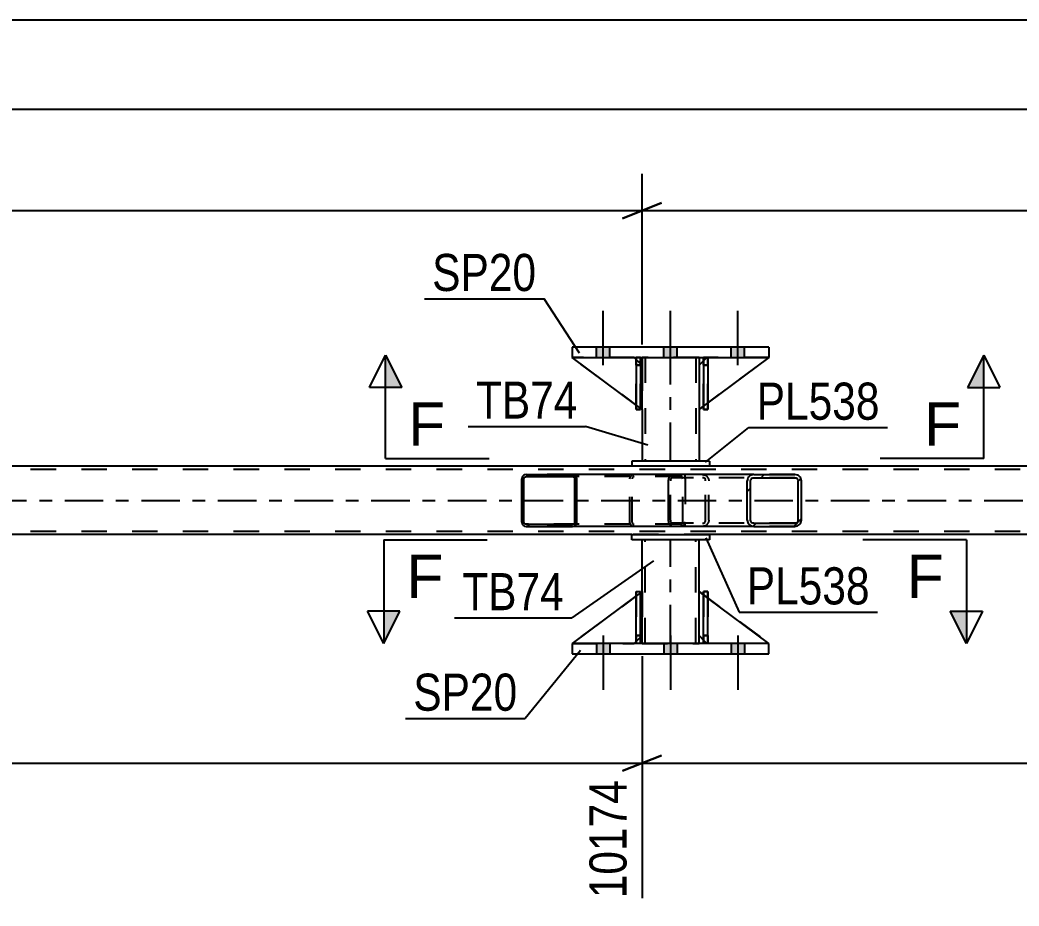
# Model space of a CAD drawing. Header units: millimetres. Extents: x 0 to 841, y 0 to 594.
# Drawn here: x 447.1 to 524.2, y 216 to 284.5 of the extents above; entities that cross this region are included whole.
import ezdxf

# ---------------------------------------------------------------- set-up
doc = ezdxf.new("R2010")
doc.units = ezdxf.units.MM
doc.linetypes.add('DXK_LINE_DOT2', pattern=[3.9198, 1.9599, -1.9599])
doc.linetypes.add('DXK_LINE_DOT3', pattern=[5.9187, 2.979, -0.9799, 0.9799, -0.9799])
doc.styles.add('Arial', font='ARIAL.TTF', dxfattribs={"height": 0.2})
doc.styles.add('Arial Narrow', font='ARIALN.TTF', dxfattribs={"height": 0.2})

# ---------------------------------------------------------------- blocks, each defined once
blk = doc.blocks.new('Part-814748613-2548 - 2466')
at = {"color": 7, "linetype": 'DXK_LINE_DOT2'}
for p, q in [((763.42, 249.746), (101.303, 249.746)), ((500.3, 249.986), (494.3, 249.986)), ((763.42, 244.946), (101.303, 244.946)), ((500.3, 244.706), (494.3, 244.706))]:
    blk.add_line(p, q, dxfattribs=at)
at = {"color": 2, "linetype": 'Continuous'}
for p, q in [((494.3, 249.986), (244.897, 249.986)), ((664.569, 249.986), (500.3, 249.986)), ((494.3, 244.706), (244.897, 244.706)), ((664.569, 244.706), (500.3, 244.706))]:
    blk.add_line(p, q, dxfattribs=at)
at = {"color": 7, "linetype": 'DXK_LINE_DOT3'}
blk.add_line((101.303, 247.346), (763.42, 247.346), dxfattribs=at)
blk = doc.blocks.new('Bolt-814748613-2501 - 2466')
at = {"linetype": 'Continuous'}
for points in [[(491.58, 258.386), (492.62, 258.386), (492.62, 259.186), (491.58, 259.186)], [(491.58, 258.386), (492.62, 258.386), (492.62, 259.186), (491.58, 259.186)], [(491.58, 258.386), (492.62, 258.386), (492.62, 259.186), (491.58, 259.186)], [(496.78, 258.386), (497.82, 258.386), (497.82, 259.186), (496.78, 259.186)], [(496.78, 258.386), (497.82, 258.386), (497.82, 259.186), (496.78, 259.186)], [(501.98, 258.386), (503.02, 258.386), (503.02, 259.186), (501.98, 259.186)], [(501.98, 258.386), (503.02, 258.386), (503.02, 259.186), (501.98, 259.186)], [(501.98, 258.386), (503.02, 258.386), (503.02, 259.186), (501.98, 259.186)]]:
    blk.add_hatch(color=1, dxfattribs=at).paths.add_polyline_path(points)
at = {"color": 1, "linetype": 'Continuous'}
for p, q in [((492.1, 257.786), (492.1, 261.986)), ((492.1, 257.786), (492.1, 261.986)), ((492.1, 257.786), (492.1, 261.986)), ((497.3, 257.786), (497.3, 261.986)), ((497.3, 257.786), (497.3, 261.986)), ((502.5, 257.786), (502.5, 261.986)), ((502.5, 257.786), (502.5, 261.986)), ((502.5, 257.786), (502.5, 261.986)), ((491.58, 258.386), (491.58, 259.186)), ((491.58, 258.386), (491.58, 259.186)), ((491.58, 258.386), (491.58, 259.186)), ((492.62, 258.386), (492.62, 259.186)), ((492.62, 258.386), (492.62, 259.186)), ((492.62, 258.386), (492.62, 259.186)), ((496.78, 258.386), (496.78, 259.186)), ((496.78, 258.386), (496.78, 259.186)), ((497.82, 258.386), (497.82, 259.186)), ((497.82, 258.386), (497.82, 259.186)), ((501.98, 258.386), (501.98, 259.186)), ((501.98, 258.386), (501.98, 259.186)), ((501.98, 258.386), (501.98, 259.186)), ((503.02, 258.386), (503.02, 259.186)), ((503.02, 258.386), (503.02, 259.186)), ((503.02, 258.386), (503.02, 259.186))]:
    blk.add_line(p, q, dxfattribs=at)
blk = doc.blocks.new('Bolt-814748613-2502 - 2466')
at = {"linetype": 'Continuous'}
for points in [[(492.62, 236.306), (491.58, 236.306), (491.58, 235.506), (492.62, 235.506)], [(492.62, 236.306), (491.58, 236.306), (491.58, 235.506), (492.62, 235.506)], [(492.62, 236.306), (491.58, 236.306), (491.58, 235.506), (492.62, 235.506)], [(497.82, 236.306), (496.78, 236.306), (496.78, 235.506), (497.82, 235.506)], [(497.82, 236.306), (496.78, 236.306), (496.78, 235.506), (497.82, 235.506)], [(503.02, 236.306), (501.98, 236.306), (501.98, 235.506), (503.02, 235.506)], [(503.02, 236.306), (501.98, 236.306), (501.98, 235.506), (503.02, 235.506)], [(503.02, 236.306), (501.98, 236.306), (501.98, 235.506), (503.02, 235.506)]]:
    blk.add_hatch(color=1, dxfattribs=at).paths.add_polyline_path(points)
at = {"color": 1, "linetype": 'Continuous'}
for p, q in [((492.1, 236.906), (492.1, 232.706)), ((492.1, 236.906), (492.1, 232.706)), ((492.1, 236.906), (492.1, 232.706)), ((497.3, 236.906), (497.3, 232.706)), ((497.3, 236.906), (497.3, 232.706)), ((502.5, 236.906), (502.5, 232.706)), ((502.5, 236.906), (502.5, 232.706)), ((502.5, 236.906), (502.5, 232.706)), ((491.58, 236.306), (491.58, 235.506)), ((491.58, 236.306), (491.58, 235.506)), ((491.58, 236.306), (491.58, 235.506)), ((492.62, 236.306), (492.62, 235.506)), ((492.62, 236.306), (492.62, 235.506)), ((492.62, 236.306), (492.62, 235.506)), ((496.78, 236.306), (496.78, 235.506)), ((496.78, 236.306), (496.78, 235.506)), ((497.82, 236.306), (497.82, 235.506)), ((497.82, 236.306), (497.82, 235.506)), ((501.98, 236.306), (501.98, 235.506)), ((501.98, 236.306), (501.98, 235.506)), ((501.98, 236.306), (501.98, 235.506)), ((503.02, 236.306), (503.02, 235.506)), ((503.02, 236.306), (503.02, 235.506)), ((503.02, 236.306), (503.02, 235.506))]:
    blk.add_line(p, q, dxfattribs=at)
blk = doc.blocks.new('Part-814748613-2606 - 2466')
at = {"color": 7, "linetype": 'DXK_LINE_DOT2'}
for p, q in [((495.1, 254.386), (489.7, 258.386)), ((489.7, 258.386), (494.5, 258.386)), ((494.5, 258.386), (495.1, 257.786)), ((495.1, 257.786), (494.5, 258.386)), ((495.1, 257.786), (495.1, 254.386)), ((495.1, 257.786), (495.1, 257.786)), ((495.1, 257.786), (495.1, 254.386))]:
    blk.add_line(p, q, dxfattribs=at)
blk = doc.blocks.new('Part-814748613-2532 - 2466')
at = {"linetype": 'Continuous'}
h = blk.add_hatch(dxfattribs=at)
h.set_pattern_fill('', scale=0.7, style=0, pattern_type=0)
h.set_pattern_definition([(45, (490.042, 249.1481), (-1.57154, 1.57154), [])])
h.paths.add_polyline_path([(490.068, 249.026), (490.042, 249.148), (489.968, 249.252), (489.858, 249.321), (489.727, 249.346), (486.152, 249.346), (486.021, 249.321), (485.911, 249.252), (485.837, 249.148), (485.811, 249.026), (485.811, 245.666), (485.837, 245.543), (485.911, 245.439), (486.021, 245.37), (486.152, 245.346), (489.727, 245.346), (489.858, 245.37), (489.968, 245.439), (490.042, 245.543), (490.068, 245.666)])
h.paths.add_polyline_path([(489.885, 245.604), (489.848, 245.553), (489.792, 245.518), (489.727, 245.506), (486.152, 245.506), (486.087, 245.518), (486.031, 245.553), (485.994, 245.604), (485.981, 245.666), (485.981, 249.026), (485.994, 249.087), (486.031, 249.139), (486.087, 249.173), (486.152, 249.186), (489.727, 249.186), (489.792, 249.173), (489.848, 249.139), (489.885, 249.087), (489.898, 249.026), (489.898, 245.666)])
at = {"color": 2, "linetype": 'Continuous'}
for p, q in [((486.152, 249.346), (486.021, 249.321)), ((486.152, 249.346), (489.727, 249.346)), ((497.425, 249.346), (489.727, 249.346)), ((489.858, 249.321), (489.727, 249.346)), ((485.837, 249.148), (485.811, 249.026)), ((485.811, 245.666), (485.811, 249.026)), ((485.981, 249.026), (485.994, 249.087)), ((485.981, 245.666), (485.981, 249.026)), ((485.994, 249.087), (486.031, 249.139)), ((486.031, 249.139), (486.087, 249.173)), ((486.087, 249.173), (486.152, 249.186)), ((486.152, 249.186), (489.727, 249.186)), ((489.727, 249.186), (489.792, 249.173)), ((489.792, 249.173), (489.848, 249.139)), ((489.848, 249.139), (489.885, 249.087)), ((489.885, 249.087), (489.898, 249.026)), ((489.898, 245.666), (489.898, 249.026)), ((490.068, 249.026), (490.042, 249.148)), ((490.068, 245.666), (490.068, 249.026)), ((485.811, 245.666), (485.837, 245.543)), ((485.994, 245.604), (485.981, 245.666)), ((486.031, 245.553), (485.994, 245.604)), ((486.087, 245.518), (486.031, 245.553)), ((486.152, 245.506), (486.087, 245.518)), ((486.152, 245.506), (489.727, 245.506)), ((489.792, 245.518), (489.727, 245.506)), ((489.848, 245.553), (489.792, 245.518)), ((489.885, 245.604), (489.848, 245.553)), ((489.898, 245.666), (489.885, 245.604)), ((490.042, 245.543), (490.068, 245.666)), ((486.021, 245.37), (486.152, 245.346)), ((486.152, 245.346), (489.727, 245.346)), ((489.727, 245.346), (489.858, 245.37)), ((497.425, 245.346), (489.727, 245.346))]:
    blk.add_line(p, q, dxfattribs=at)
at = {"color": 7, "linetype": 'DXK_LINE_DOT2'}
for p, q in [((489.727, 249.346), (486.152, 249.346)), ((494.371, 249.321), (494.501, 249.346)), ((498.077, 249.346), (497.425, 249.346)), ((498.077, 249.346), (498.207, 249.321)), ((498.077, 249.186), (486.152, 249.186)), ((494.16, 249.026), (494.186, 249.148)), ((494.16, 245.666), (494.16, 249.026)), ((494.344, 249.087), (494.331, 249.026)), ((494.331, 245.666), (494.331, 249.026)), ((494.381, 249.139), (494.344, 249.087)), ((494.436, 249.173), (494.381, 249.139)), ((494.501, 249.186), (494.436, 249.173)), ((498.142, 249.173), (498.077, 249.186)), ((498.197, 249.139), (498.142, 249.173)), ((498.234, 249.087), (498.197, 249.139)), ((498.247, 249.026), (498.234, 249.087)), ((498.247, 245.666), (498.247, 249.026)), ((498.391, 249.148), (498.412, 249.049)), ((498.412, 249.049), (498.417, 249.026)), ((498.417, 249.026), (498.417, 245.666)), ((498.077, 245.506), (486.152, 245.506)), ((494.186, 245.543), (494.16, 245.666)), ((494.331, 245.666), (494.344, 245.604)), ((494.344, 245.604), (494.381, 245.553)), ((494.381, 245.553), (494.395, 245.543)), ((494.395, 245.543), (494.436, 245.518)), ((494.436, 245.518), (494.501, 245.506)), ((498.077, 245.506), (498.142, 245.518)), ((498.142, 245.518), (498.197, 245.553)), ((498.197, 245.553), (498.234, 245.604)), ((498.234, 245.604), (498.247, 245.666)), ((498.412, 245.642), (498.391, 245.543)), ((498.417, 245.666), (498.412, 245.642)), ((489.727, 245.346), (486.152, 245.346)), ((494.501, 245.346), (494.371, 245.37)), ((498.077, 245.346), (497.425, 245.346)), ((498.207, 245.37), (498.077, 245.346))]:
    blk.add_line(p, q, dxfattribs=at)
at = {"color": 2, "linetype": 'Continuous'}
for centre, start, end in [((486.139, 249.012), 110.75832, 155.68004), ((489.74, 249.012), 24.31996, 69.24168), ((486.139, 245.68), 204.31996, 249.24168), ((489.74, 245.68), 290.75832, 335.68004)]:
    blk.add_arc(centre, 0.331, start, end, dxfattribs=at)
at = {"color": 7, "linetype": 'DXK_LINE_DOT2'}
for centre, start, end in [((494.488, 249.012), 110.75832, 155.68004), ((494.488, 245.68), 204.31996, 249.24168), ((498.09, 245.68), 290.75832, 335.68004)]:
    blk.add_arc(centre, 0.331, start, end, dxfattribs=at)
blk = doc.blocks.new('Part-814748613-2603 - 2466')
at = {"color": 7, "linetype": 'DXK_LINE_DOT2'}
for p, q in [((499.854, 257.786), (499.854, 258.386)), ((499.854, 258.386), (499.854, 258.386)), ((499.854, 258.386), (499.854, 254.386)), ((500.174, 258.386), (499.854, 258.386)), ((499.854, 254.386), (499.854, 257.786)), ((499.854, 257.786), (500.174, 257.786)), ((500.174, 257.786), (500.174, 258.386)), ((500.174, 254.386), (500.174, 258.386)), ((500.174, 257.786), (500.174, 254.386)), ((499.854, 254.386), (500.174, 254.386))]:
    blk.add_line(p, q, dxfattribs=at)
blk = doc.blocks.new('Part-814748613-2605 - 2466')
at = {"color": 2, "linetype": 'Continuous'}
for p, q in [((500.174, 258.386), (499.854, 258.386)), ((499.854, 258.386), (499.854, 254.386)), ((500.174, 258.386), (500.174, 258.386)), ((500.174, 258.386), (500.174, 254.386)), ((500.174, 254.386), (499.854, 254.386))]:
    blk.add_line(p, q, dxfattribs=at)
at = {"color": 7, "linetype": 'DXK_LINE_DOT2'}
for p, q in [((499.854, 257.786), (499.854, 258.386)), ((500.174, 257.786), (499.854, 257.786)), ((499.854, 257.786), (499.854, 254.386)), ((500.174, 257.786), (500.174, 258.386)), ((500.174, 258.386), (500.174, 258.386)), ((500.174, 254.386), (500.174, 257.786))]:
    blk.add_line(p, q, dxfattribs=at)
blk = doc.blocks.new('Part-814748613-2607 - 2466')
at = {"color": 2, "linetype": 'Continuous'}
for p, q in [((494.654, 254.716), (489.7, 258.386)), ((494.654, 258.232), (494.5, 258.386)), ((495.1, 257.786), (494.974, 257.912)), ((495.1, 257.786), (495.1, 257.786)), ((495.1, 254.386), (495.1, 257.786)), ((494.974, 254.479), (495.1, 254.386)), ((495.1, 254.386), (495.1, 254.386))]:
    blk.add_line(p, q, dxfattribs=at)
at = {"color": 7, "linetype": 'DXK_LINE_DOT2'}
for p, q in [((494.5, 258.386), (489.7, 258.386)), ((494.5, 258.386), (495.1, 257.786)), ((494.974, 257.912), (494.654, 258.232)), ((495.1, 257.786), (495.1, 254.386)), ((494.974, 254.479), (494.654, 254.716))]:
    blk.add_line(p, q, dxfattribs=at)
blk = doc.blocks.new('Part-814748613-2608 - 2466')
at = {"color": 7, "linetype": 'DXK_LINE_DOT2'}
for p, q in [((500.1, 258.386), (499.5, 257.786)), ((499.5, 254.386), (504.9, 258.386)), ((499.5, 257.786), (499.5, 254.386)), ((504.9, 258.386), (500.1, 258.386))]:
    blk.add_line(p, q, dxfattribs=at)
blk = doc.blocks.new('Part-814748613-2627 - 2466')
at = {"color": 7, "linetype": 'DXK_LINE_DOT2'}
for p, q in [((494.654, 257.786), (494.654, 258.386)), ((494.654, 258.386), (494.654, 258.386)), ((494.654, 258.386), (494.654, 254.386)), ((494.974, 258.386), (494.654, 258.386)), ((494.654, 254.386), (494.654, 257.786)), ((494.654, 257.786), (494.974, 257.786)), ((494.974, 257.786), (494.974, 258.386)), ((494.974, 254.386), (494.974, 258.386)), ((494.974, 257.786), (494.974, 254.386)), ((494.654, 254.386), (494.974, 254.386))]:
    blk.add_line(p, q, dxfattribs=at)
blk = doc.blocks.new('Part-814748613-2685 - 2466')
at = {"color": 2, "linetype": 'Continuous'}
for p, q in [((494.974, 258.386), (494.654, 258.386)), ((494.654, 258.386), (494.654, 254.386)), ((494.974, 258.386), (494.974, 258.386)), ((494.974, 258.386), (494.974, 254.386)), ((494.974, 254.386), (494.654, 254.386))]:
    blk.add_line(p, q, dxfattribs=at)
at = {"color": 7, "linetype": 'DXK_LINE_DOT2'}
for p, q in [((494.654, 257.786), (494.654, 258.386)), ((494.974, 257.786), (494.654, 257.786)), ((494.654, 257.786), (494.654, 254.386)), ((494.974, 257.786), (494.974, 258.386)), ((494.974, 258.386), (494.974, 258.386)), ((494.974, 254.386), (494.974, 257.786))]:
    blk.add_line(p, q, dxfattribs=at)
blk = doc.blocks.new('Part-814748613-2690 - 2466')
at = {"color": 2, "linetype": 'Continuous'}
for p, q in [((495.1, 240.305), (495.1, 244.306)), ((499.5, 240.306), (499.5, 244.306)), ((495.1, 236.306), (495.1, 236.905)), ((499.5, 236.306), (499.5, 236.906))]:
    blk.add_line(p, q, dxfattribs=at)
at = {"color": 7, "linetype": 'DXK_LINE_DOT2'}
for p, q in [((499.5, 244.306), (495.1, 244.306)), ((495.34, 236.306), (495.34, 244.306)), ((499.26, 236.306), (499.26, 244.306)), ((495.1, 236.905), (495.1, 240.305)), ((499.5, 236.906), (499.5, 240.306)), ((495.1, 236.306), (499.5, 236.306))]:
    blk.add_line(p, q, dxfattribs=at)
at = {"color": 7, "linetype": 'DXK_LINE_DOT3'}
blk.add_line((497.3, 236.306), (497.3, 244.306), dxfattribs=at)
blk = doc.blocks.new('Part-814748613-2695 - 2466')
at = {"color": 2, "linetype": 'Continuous'}
for p, q in [((494.3, 244.706), (500.3, 244.706)), ((494.3, 244.306), (494.3, 244.706)), ((500.3, 244.706), (500.3, 244.306)), ((500.3, 244.306), (494.3, 244.306))]:
    blk.add_line(p, q, dxfattribs=at)
blk = doc.blocks.new('Part-814748613-2700 - 2466')
at = {"color": 2, "linetype": 'Continuous'}
for p, q in [((500.3, 250.386), (494.3, 250.386)), ((494.3, 250.386), (494.3, 249.986)), ((500.3, 250.386), (500.3, 249.986)), ((500.3, 249.986), (494.3, 249.986))]:
    blk.add_line(p, q, dxfattribs=at)
blk = doc.blocks.new('Part-814748613-2705 - 2466')
at = {"color": 2, "linetype": 'Continuous'}
for p, q in [((495.1, 258.386), (495.1, 257.786)), ((499.5, 258.386), (499.5, 257.786)), ((495.1, 254.386), (495.1, 250.386)), ((499.5, 254.386), (499.5, 250.386))]:
    blk.add_line(p, q, dxfattribs=at)
at = {"color": 7, "linetype": 'DXK_LINE_DOT2'}
for p, q in [((499.5, 258.386), (495.1, 258.386)), ((495.1, 257.786), (495.1, 254.386)), ((495.34, 258.386), (495.34, 250.386)), ((499.26, 258.386), (499.26, 250.386)), ((499.5, 257.786), (499.5, 254.386)), ((499.5, 250.386), (495.1, 250.386))]:
    blk.add_line(p, q, dxfattribs=at)
at = {"color": 7, "linetype": 'DXK_LINE_DOT3'}
blk.add_line((497.3, 250.386), (497.3, 258.386), dxfattribs=at)
blk = doc.blocks.new('Part-814748613-2712 - 2466')
at = {"color": 2, "linetype": 'Continuous'}
for p, q in [((494.654, 236.306), (494.654, 240.306)), ((494.654, 240.306), (494.974, 240.306)), ((494.974, 236.306), (494.974, 240.306)), ((494.654, 236.306), (494.654, 236.306)), ((494.974, 236.306), (494.654, 236.306))]:
    blk.add_line(p, q, dxfattribs=at)
at = {"color": 7, "linetype": 'DXK_LINE_DOT2'}
for p, q in [((494.654, 240.306), (494.654, 236.906)), ((494.974, 236.906), (494.974, 240.306)), ((494.654, 236.906), (494.654, 236.306)), ((494.654, 236.906), (494.974, 236.906)), ((494.974, 236.306), (494.974, 236.906)), ((494.974, 236.306), (494.974, 236.306))]:
    blk.add_line(p, q, dxfattribs=at)
blk = doc.blocks.new('Part-814748613-2714 - 2466')
at = {"color": 7, "linetype": 'DXK_LINE_DOT2'}
for p, q in [((494.654, 240.306), (494.974, 240.306)), ((494.654, 236.906), (494.654, 240.306)), ((494.654, 240.306), (494.654, 236.306)), ((494.974, 240.306), (494.974, 236.906)), ((494.974, 236.306), (494.974, 240.212)), ((494.974, 236.906), (494.654, 236.906)), ((494.654, 236.306), (494.654, 236.906)), ((494.974, 236.906), (494.974, 236.306)), ((494.974, 236.306), (494.654, 236.306)), ((494.974, 236.306), (494.974, 236.306))]:
    blk.add_line(p, q, dxfattribs=at)
blk = doc.blocks.new('Part-814748613-2731 - 2466')
at = {"color": 2, "linetype": 'Continuous'}
for p, q in [((504.9, 259.186), (489.7, 259.186)), ((489.7, 259.186), (489.7, 258.386)), ((504.9, 259.186), (504.9, 258.386)), ((489.7, 258.386), (504.9, 258.386))]:
    blk.add_line(p, q, dxfattribs=at)
blk = doc.blocks.new('Part-814748613-2736 - 2466')
at = {"color": 2, "linetype": 'Continuous'}
for p, q in [((504.9, 236.306), (489.7, 236.306)), ((489.7, 236.306), (489.7, 235.506)), ((504.9, 235.506), (504.9, 236.306)), ((489.7, 235.506), (504.9, 235.506))]:
    blk.add_line(p, q, dxfattribs=at)
blk = doc.blocks.new('Part-814748613-2737 - 2466')
at = {"color": 2, "linetype": 'Continuous'}
for p, q in [((499.5, 236.905), (499.5, 240.305)), ((499.854, 240.043), (499.5, 240.305)), ((504.9, 236.306), (500.174, 239.806)), ((499.854, 236.552), (499.5, 236.905))]:
    blk.add_line(p, q, dxfattribs=at)
at = {"color": 7, "linetype": 'DXK_LINE_DOT2'}
for p, q in [((500.174, 239.806), (499.854, 240.043)), ((500.1, 236.305), (499.854, 236.552)), ((504.9, 236.305), (500.1, 236.305)), ((504.9, 236.306), (504.9, 236.305)), ((504.9, 236.305), (504.9, 236.306))]:
    blk.add_line(p, q, dxfattribs=at)
blk = doc.blocks.new('Part-814748613-2738 - 2466')
at = {"color": 7, "linetype": 'DXK_LINE_DOT2'}
for p, q in [((499.5, 236.905), (499.5, 240.305)), ((499.5, 240.305), (504.9, 236.305)), ((500.1, 236.305), (499.5, 236.905)), ((504.9, 236.305), (500.1, 236.305))]:
    blk.add_line(p, q, dxfattribs=at)
blk = doc.blocks.new('Part-814748613-2739 - 2466')
at = {"color": 7, "linetype": 'DXK_LINE_DOT2'}
for p, q in [((494.974, 240.212), (494.654, 239.975)), ((495.1, 236.905), (495.1, 240.305)), ((495.1, 236.905), (494.5, 236.305)), ((489.7, 236.306), (494.5, 236.305)), ((494.974, 236.779), (494.654, 236.459))]:
    blk.add_line(p, q, dxfattribs=at)
at = {"color": 2, "linetype": 'Continuous'}
for p, q in [((495.1, 240.305), (494.974, 240.212)), ((495.1, 236.905), (495.1, 240.305)), ((494.654, 239.975), (489.7, 236.306)), ((495.1, 236.905), (494.974, 236.779)), ((495.1, 236.905), (495.1, 236.905)), ((494.654, 236.459), (494.5, 236.305))]:
    blk.add_line(p, q, dxfattribs=at)
blk = doc.blocks.new('Part-814748613-2742 - 2466')
at = {"linetype": 'Continuous'}
h = blk.add_hatch(dxfattribs=at)
h.set_pattern_fill('', scale=0.7, style=0, pattern_type=0)
h.set_pattern_definition([(45, (507.3737, 249.0494), (-1.57154, 1.57154), [])])
h.paths.add_polyline_path([(507.412, 248.866), (507.374, 249.049), (507.265, 249.205), (507.102, 249.309), (506.909, 249.346), (503.725, 249.346), (503.533, 249.309), (503.369, 249.205), (503.26, 249.049), (503.222, 248.866), (503.222, 245.826), (503.26, 245.642), (503.369, 245.486), (503.533, 245.382), (503.725, 245.346), (506.909, 245.346), (507.102, 245.382), (507.265, 245.486), (507.374, 245.642), (507.412, 245.826)])
h.paths.add_polyline_path([(507.141, 245.734), (507.087, 245.656), (507.005, 245.604), (506.909, 245.586), (503.725, 245.586), (503.629, 245.604), (503.547, 245.656), (503.493, 245.734), (503.474, 245.826), (503.474, 248.866), (503.493, 248.958), (503.547, 249.035), (503.629, 249.087), (503.725, 249.106), (506.909, 249.106), (507.005, 249.087), (507.087, 249.035), (507.141, 248.958), (507.161, 248.866), (507.161, 245.826)])
at = {"color": 2, "linetype": 'Continuous'}
for p, q in [((497.233, 249.205), (497.321, 249.309)), ((497.321, 249.309), (497.425, 249.346)), ((503.725, 249.346), (497.425, 249.346)), ((503.725, 249.346), (503.533, 249.309)), ((503.725, 249.346), (506.909, 249.346)), ((507.102, 249.309), (506.909, 249.346)), ((497.154, 248.866), (497.174, 249.049)), ((497.154, 245.826), (497.154, 248.866)), ((497.174, 249.049), (497.233, 249.205)), ((503.26, 249.049), (503.222, 248.866)), ((503.222, 245.826), (503.222, 248.866)), ((503.474, 248.866), (503.493, 248.958)), ((503.474, 245.826), (503.474, 248.866)), ((503.493, 248.958), (503.547, 249.035)), ((503.547, 249.035), (503.629, 249.087)), ((503.629, 249.087), (503.725, 249.106)), ((503.725, 249.106), (506.909, 249.106)), ((506.909, 249.106), (507.005, 249.087)), ((507.005, 249.087), (507.087, 249.035)), ((507.087, 249.035), (507.141, 248.958)), ((507.141, 248.958), (507.161, 248.866)), ((507.161, 245.826), (507.161, 248.866)), ((507.412, 248.866), (507.374, 249.049)), ((507.412, 245.826), (507.412, 248.866)), ((497.174, 245.642), (497.154, 245.826)), ((497.233, 245.486), (497.174, 245.642)), ((497.321, 245.382), (497.233, 245.486)), ((503.222, 245.826), (503.26, 245.642)), ((503.493, 245.734), (503.474, 245.826)), ((503.547, 245.656), (503.493, 245.734)), ((503.629, 245.604), (503.547, 245.656)), ((503.725, 245.586), (503.629, 245.604)), ((503.725, 245.586), (506.909, 245.586)), ((507.005, 245.604), (506.909, 245.586)), ((507.087, 245.656), (507.005, 245.604)), ((507.141, 245.734), (507.087, 245.656)), ((507.161, 245.826), (507.141, 245.734)), ((507.374, 245.642), (507.412, 245.826)), ((497.425, 245.346), (497.321, 245.382)), ((503.725, 245.346), (497.425, 245.346)), ((503.533, 245.382), (503.725, 245.346)), ((503.725, 245.346), (506.909, 245.346)), ((506.909, 245.346), (507.102, 245.382))]:
    blk.add_line(p, q, dxfattribs=at)
at = {"color": 7, "linetype": 'DXK_LINE_DOT2'}
for p, q in [((498.417, 249.106), (498.417, 249.346)), ((499.759, 249.346), (499.951, 249.309)), ((506.909, 249.346), (503.725, 249.346)), ((497.3, 248.958), (497.289, 248.866)), ((497.289, 245.826), (497.289, 248.866)), ((497.329, 249.035), (497.3, 248.958)), ((497.373, 249.087), (497.329, 249.035)), ((497.425, 249.106), (497.373, 249.087)), ((506.909, 249.106), (497.425, 249.106)), ((499.855, 249.087), (499.759, 249.106)), ((499.937, 249.035), (499.855, 249.087)), ((499.991, 248.958), (499.937, 249.035)), ((500.01, 248.866), (499.991, 248.958)), ((500.01, 245.826), (500.01, 248.866)), ((500.224, 249.049), (500.262, 248.866)), ((500.262, 245.826), (500.262, 248.866)), ((497.289, 245.826), (497.3, 245.734)), ((497.3, 245.734), (497.329, 245.656)), ((497.329, 245.656), (497.373, 245.604)), ((497.373, 245.604), (497.425, 245.586)), ((506.909, 245.586), (497.425, 245.586)), ((498.417, 245.346), (498.417, 245.586)), ((499.759, 245.586), (499.855, 245.604)), ((499.855, 245.604), (499.937, 245.656)), ((499.937, 245.656), (499.991, 245.734)), ((499.991, 245.734), (500.01, 245.826)), ((500.262, 245.826), (500.224, 245.642)), ((499.951, 245.382), (499.759, 245.346)), ((506.909, 245.346), (503.725, 245.346))]:
    blk.add_line(p, q, dxfattribs=at)
for centre, start, end in [((499.774, 248.85), 23.84941, 68.8059), ((499.774, 245.841), 291.1941, 336.15059)]:
    blk.add_arc(centre, 0.492, start, end, dxfattribs=at)
at = {"color": 2, "linetype": 'Continuous'}
for centre, start, end in [((503.71, 248.85), 111.1941, 156.15059), ((506.924, 248.85), 23.84941, 68.8059), ((503.71, 245.841), 203.84941, 248.8059), ((506.924, 245.841), 291.1941, 336.15059)]:
    blk.add_arc(centre, 0.492, start, end, dxfattribs=at)
blk = doc.blocks.new('Part-814748613-2746 - 2466')
at = {"color": 7, "linetype": 'DXK_LINE_DOT2'}
for p, q in [((495.1, 240.305), (489.7, 236.306)), ((495.1, 236.905), (495.1, 240.305)), ((495.1, 240.305), (495.1, 236.905)), ((494.5, 236.305), (495.1, 236.905)), ((495.1, 236.905), (494.5, 236.305)), ((495.1, 236.905), (495.1, 236.905)), ((489.7, 236.306), (494.5, 236.305))]:
    blk.add_line(p, q, dxfattribs=at)
blk = doc.blocks.new('Part-814748613-2747 - 2466')
at = {"color": 2, "linetype": 'Continuous'}
for p, q in [((499.854, 236.306), (499.854, 240.306)), ((499.854, 240.306), (500.174, 240.306)), ((500.174, 236.306), (500.174, 240.306)), ((499.854, 236.306), (499.854, 236.306)), ((500.174, 236.306), (499.854, 236.306))]:
    blk.add_line(p, q, dxfattribs=at)
at = {"color": 7, "linetype": 'DXK_LINE_DOT2'}
for p, q in [((499.854, 240.306), (499.854, 236.906)), ((500.174, 236.906), (500.174, 240.306)), ((499.854, 236.906), (499.854, 236.306)), ((499.854, 236.906), (500.174, 236.906)), ((500.174, 236.306), (500.174, 236.906)), ((500.174, 236.306), (500.174, 236.306))]:
    blk.add_line(p, q, dxfattribs=at)
blk = doc.blocks.new('Part-814748613-2749 - 2466')
at = {"color": 7, "linetype": 'DXK_LINE_DOT2'}
for p, q in [((500.174, 240.306), (499.854, 240.306)), ((499.854, 236.906), (499.854, 240.306)), ((499.854, 240.306), (499.854, 236.306)), ((500.174, 240.306), (500.174, 236.906)), ((500.174, 236.306), (500.174, 240.306)), ((500.174, 236.906), (499.854, 236.906)), ((499.854, 236.306), (499.854, 236.906)), ((500.174, 236.906), (500.174, 236.306)), ((500.174, 236.306), (499.854, 236.306)), ((500.174, 236.306), (500.174, 236.306))]:
    blk.add_line(p, q, dxfattribs=at)
blk = doc.blocks.new('Part-814748613-2751 - 2466')
at = {"color": 2, "linetype": 'Continuous'}
for p, q in [((499.854, 258.139), (499.5, 257.786)), ((499.5, 257.786), (499.5, 254.386)), ((504.9, 258.386), (500.174, 254.885)), ((499.854, 254.648), (499.5, 254.386))]:
    blk.add_line(p, q, dxfattribs=at)
at = {"color": 7, "linetype": 'DXK_LINE_DOT2'}
for p, q in [((500.1, 258.386), (499.854, 258.139)), ((504.9, 258.386), (500.1, 258.386)), ((500.174, 254.885), (499.854, 254.648))]:
    blk.add_line(p, q, dxfattribs=at)
blk = doc.blocks.new('StraightDimension-814748613-8495 - 2466')
at = {"color": 7, "linetype": 'Continuous'}
blk.add_line((91.083, 277.582), (773.64, 277.582), dxfattribs=at)
blk = doc.blocks.new('StraightDimension-814748613-2820 - 2466')
at = {"color": 7, "linetype": 'Continuous'}
for p, q in [((495.1, 259.386), (495.1, 272.589)), ((493.6, 269.139), (496.6, 270.339)), ((239.697, 269.739), (495.1, 269.739))]:
    blk.add_line(p, q, dxfattribs=at)
blk = doc.blocks.new('StraightDimension-814748613-2826 - 2466')
at = {"color": 7, "linetype": 'Continuous'}
for p, q in [((495.1, 259.386), (495.1, 272.589)), ((665.368, 259.386), (665.368, 272.589)), ((496.6, 270.339), (493.6, 269.139)), ((663.868, 269.139), (666.868, 270.339)), ((495.1, 269.739), (665.368, 269.739))]:
    blk.add_line(p, q, dxfattribs=at)
at = {"color": 0}
blk.add_wipeout([(584.49, 270.489), (584.49, 274.689), (575.978, 274.689), (575.978, 270.489)], dxfattribs=at)
at = {"color": 3, "style": 'Arial Narrow'}
blk.add_text('4257', height=2.8633, dxfattribs=at).set_placement((576.578, 271.089))
blk = doc.blocks.new('StraightDimension-814748613-2795 - 2466')
at = {"color": 7, "linetype": 'Continuous'}
for p, q in [((495.1, 235.305), (495.1, 216.614)), ((493.6, 226.455), (496.6, 227.655)), ((239.697, 227.055), (495.1, 227.055))]:
    blk.add_line(p, q, dxfattribs=at)
at = {"color": 0, "linetype": 'Continuous'}
blk.add_wipeout([(494.5, 226.355), (490.3, 226.355), (490.3, 216.014), (494.5, 216.014)], dxfattribs=at)
at = {"color": 3, "linetype": 'Continuous', "style": 'Arial Narrow'}
blk.add_text('10174', height=2.8633, rotation=90.00021, dxfattribs=at).set_placement((493.9, 216.614))
blk = doc.blocks.new('StraightDimension-814748613-2801 - 2466')
at = {"color": 7, "linetype": 'Continuous'}
for p, q in [((495.1, 235.305), (495.1, 216.614)), ((665.368, 235.305), (665.368, 216.614)), ((496.6, 227.655), (493.6, 226.455)), ((663.868, 226.455), (666.868, 227.655)), ((495.1, 227.055), (665.368, 227.055))]:
    blk.add_line(p, q, dxfattribs=at)
at = {"color": 0}
blk.add_wipeout([(584.49, 227.805), (584.49, 232.005), (575.978, 232.005), (575.978, 227.805)], dxfattribs=at)
at = {"color": 3, "style": 'Arial Narrow'}
blk.add_text('4257', height=2.8633, dxfattribs=at).set_placement((576.578, 228.405))
at = {"color": 0, "linetype": 'Continuous'}
blk.add_wipeout([(664.768, 226.355), (660.568, 226.355), (660.568, 216.014), (664.768, 216.014)], dxfattribs=at)
at = {"color": 3, "linetype": 'Continuous', "style": 'Arial Narrow'}
blk.add_text('14430', height=2.8633, rotation=90.00021, dxfattribs=at).set_placement((664.168, 216.614))
blk = doc.blocks.new('StraightDimension-814748613-2910 - 2466')
at = {"color": 7, "linetype": 'Continuous'}
blk.add_line((90.443, 284.467), (774.28, 284.467), dxfattribs=at)
blk = doc.blocks.new('Mark-814748613-2686 - 2466')
at = {"color": 30, "linetype": 'Continuous'}
for p in [(495.992, 242.694), (480.609, 238.27)]:
    blk.add_line(p, (489.664, 238.27), dxfattribs=at)
at = {"color": 0}
blk.add_wipeout([(489.064, 238.87), (489.064, 241.87), (481.209, 241.87), (481.209, 238.87)], dxfattribs=at)
blk.add_wipeout([(489.064, 238.87), (489.064, 241.87), (481.209, 241.87), (481.209, 238.87)], dxfattribs=at)
at = {"color": 3, "style": 'Arial Narrow'}
blk.add_text('TB74', height=2.8633, dxfattribs=at).set_placement((481.209, 238.87))
blk = doc.blocks.new('Mark-814748613-2691 - 2466')
at = {"color": 30, "linetype": 'Continuous'}
for p, q in [((500.031, 244.467), (502.588, 238.717)), ((502.588, 238.717), (513.292, 238.717))]:
    blk.add_line(p, q, dxfattribs=at)
at = {"color": 0}
blk.add_wipeout([(512.692, 239.317), (512.692, 242.317), (503.188, 242.317), (503.188, 239.317)], dxfattribs=at)
blk.add_wipeout([(512.692, 239.317), (512.692, 242.317), (503.188, 242.317), (503.188, 239.317)], dxfattribs=at)
at = {"color": 3, "style": 'Arial Narrow'}
blk.add_text('PL538', height=2.8633, dxfattribs=at).set_placement((503.188, 239.317))
blk = doc.blocks.new('Mark-814748613-2696 - 2466')
at = {"color": 30, "linetype": 'Continuous'}
for p, q in [((499.988, 250.294), (503.354, 252.985)), ((503.354, 252.985), (514.058, 252.985))]:
    blk.add_line(p, q, dxfattribs=at)
at = {"color": 0}
blk.add_wipeout([(513.458, 253.585), (513.458, 256.585), (503.954, 256.585), (503.954, 253.585)], dxfattribs=at)
blk.add_wipeout([(513.458, 253.585), (513.458, 256.585), (503.954, 256.585), (503.954, 253.585)], dxfattribs=at)
at = {"color": 3, "style": 'Arial Narrow'}
blk.add_text('PL538', height=2.8633, dxfattribs=at).set_placement((503.954, 253.585))
blk = doc.blocks.new('Mark-814748613-2701 - 2466')
at = {"color": 30, "linetype": 'Continuous'}
for p in [(481.666, 253.071), (495.556, 251.631)]:
    blk.add_line(p, (490.721, 253.071), dxfattribs=at)
at = {"color": 0}
blk.add_wipeout([(490.121, 253.671), (490.121, 256.671), (482.266, 256.671), (482.266, 253.671)], dxfattribs=at)
blk.add_wipeout([(490.121, 253.671), (490.121, 256.671), (482.266, 256.671), (482.266, 253.671)], dxfattribs=at)
at = {"color": 3, "style": 'Arial Narrow'}
blk.add_text('TB74', height=2.8633, dxfattribs=at).set_placement((482.266, 253.671))
blk = doc.blocks.new('Mark-814748613-2727 - 2466')
at = {"color": 30, "linetype": 'Continuous'}
for p in [(478.288, 262.929), (490.277, 258.717)]:
    blk.add_line(p, (487.527, 262.929), dxfattribs=at)
at = {"color": 0}
blk.add_wipeout([(486.927, 263.529), (486.927, 266.529), (478.888, 266.529), (478.888, 263.529)], dxfattribs=at)
blk.add_wipeout([(486.927, 263.529), (486.927, 266.529), (478.888, 266.529), (478.888, 263.529)], dxfattribs=at)
at = {"color": 3, "style": 'Arial Narrow'}
blk.add_text('SP20', height=2.8633, dxfattribs=at).set_placement((478.888, 263.529))
blk = doc.blocks.new('Mark-814748613-2732 - 2466')
at = {"color": 30, "linetype": 'Continuous'}
for p in [(490.341, 235.748), (476.831, 230.503)]:
    blk.add_line(p, (486.071, 230.503), dxfattribs=at)
at = {"color": 0}
blk.add_wipeout([(485.471, 231.103), (485.471, 234.103), (477.431, 234.103), (477.431, 231.103)], dxfattribs=at)
blk.add_wipeout([(485.471, 231.103), (485.471, 234.103), (477.431, 234.103), (477.431, 231.103)], dxfattribs=at)
at = {"color": 3, "style": 'Arial Narrow'}
blk.add_text('SP20', height=2.8633, dxfattribs=at).set_placement((477.431, 231.103))
blk = doc.blocks.new('SectionMark-814748613-2958 - 2466')
at = {"linetype": 'Continuous'}
for points in [[(475.147, 238.806), (476.397, 238.806), (475.147, 236.306)], [(518.899, 238.806), (520.149, 238.806), (520.149, 236.306)]]:
    blk.add_hatch(color=6, dxfattribs=at).paths.add_polyline_path(points)
at = {"color": 6, "linetype": 'Continuous'}
for p, q in [((475.147, 244.306), (483.147, 244.306)), ((475.147, 244.306), (475.147, 236.306)), ((520.149, 244.306), (512.149, 244.306)), ((520.149, 244.306), (520.149, 236.306)), ((475.147, 236.306), (473.897, 238.806)), ((476.397, 238.806), (473.897, 238.806)), ((475.147, 236.306), (476.397, 238.806)), ((518.899, 238.806), (521.399, 238.806)), ((520.149, 236.306), (518.899, 238.806)), ((521.399, 238.806), (520.149, 236.306))]:
    blk.add_line(p, q, dxfattribs=at)
at = {"color": 0, "linetype": 'Continuous'}
for points in [[(479.748, 239.806), (479.748, 243.306), (476.897, 243.306), (476.897, 239.806)], [(518.399, 239.806), (518.399, 243.306), (515.549, 243.306), (515.549, 239.806)]]:
    blk.add_wipeout(points, dxfattribs=at)
at = {"color": 3, "linetype": 'Continuous', "style": 'Arial'}
for p in [(476.897, 239.806), (515.549, 239.806)]:
    blk.add_text('F', height=3.343, dxfattribs=at).set_placement(p)
blk = doc.blocks.new('SectionMark-814748613-2960 - 2466')
at = {"linetype": 'Continuous'}
for points in [[(476.538, 256.08), (475.288, 256.08), (475.288, 258.58)], [(521.489, 256.08), (520.239, 256.08), (521.489, 258.58)]]:
    blk.add_hatch(color=6, dxfattribs=at).paths.add_polyline_path(points)
at = {"color": 6, "linetype": 'Continuous'}
for p, q in [((474.038, 256.08), (475.288, 258.58)), ((475.288, 250.58), (475.288, 258.58)), ((475.288, 258.58), (476.538, 256.08)), ((521.489, 258.58), (520.239, 256.08)), ((521.489, 250.58), (521.489, 258.58)), ((521.489, 258.58), (522.739, 256.08)), ((476.538, 256.08), (474.038, 256.08)), ((520.239, 256.08), (522.739, 256.08)), ((475.288, 250.58), (483.288, 250.58)), ((521.489, 250.58), (513.489, 250.58))]:
    blk.add_line(p, q, dxfattribs=at)
at = {"color": 0, "linetype": 'Continuous'}
for points in [[(479.888, 251.58), (479.888, 255.08), (477.038, 255.08), (477.038, 251.58)], [(519.739, 251.58), (519.739, 255.08), (516.888, 255.08), (516.888, 251.58)]]:
    blk.add_wipeout(points, dxfattribs=at)
at = {"color": 3, "linetype": 'Continuous', "style": 'Arial'}
for p in [(477.038, 251.58), (516.888, 251.58)]:
    blk.add_text('F', height=3.343, dxfattribs=at).set_placement(p)

msp = doc.modelspace()

# ---------------------------------------------------------------- block references
for name in ['Bolt-814748613-2501 - 2466', 'Part-814748613-2731 - 2466', 'Part-814748613-2606 - 2466', 'Part-814748613-2607 - 2466', 'Part-814748613-2627 - 2466', 'Part-814748613-2685 - 2466', 'Part-814748613-2705 - 2466', 'Part-814748613-2608 - 2466', 'Part-814748613-2751 - 2466', 'Part-814748613-2603 - 2466', 'Part-814748613-2605 - 2466', 'Part-814748613-2700 - 2466', 'Part-814748613-2548 - 2466', 'Part-814748613-2532 - 2466', 'Part-814748613-2742 - 2466', 'Part-814748613-2695 - 2466', 'Part-814748613-2690 - 2466', 'Part-814748613-2739 - 2466', 'Part-814748613-2746 - 2466', 'Part-814748613-2712 - 2466', 'Part-814748613-2714 - 2466', 'Part-814748613-2737 - 2466', 'Part-814748613-2738 - 2466', 'Part-814748613-2747 - 2466', 'Part-814748613-2749 - 2466', 'Bolt-814748613-2502 - 2466', 'Part-814748613-2736 - 2466']:
    msp.add_blockref(name, (0, 0))

# ---------------------------------------------------------------- next in the draw order: block references
for name in ['StraightDimension-814748613-8495 - 2466', 'Mark-814748613-2691 - 2466', 'Mark-814748613-2686 - 2466', 'StraightDimension-814748613-2795 - 2466']:
    msp.add_blockref(name, (0, 0))

# ---------------------------------------------------------------- next in the draw order: block references
for name in ['StraightDimension-814748613-2820 - 2466', 'SectionMark-814748613-2958 - 2466', 'Mark-814748613-2732 - 2466', 'StraightDimension-814748613-2801 - 2466']:
    msp.add_blockref(name, (0, 0))

# ---------------------------------------------------------------- next in the draw order: block references
msp.add_blockref('StraightDimension-814748613-2826 - 2466', (0, 0))

# ---------------------------------------------------------------- next in the draw order: block references
msp.add_blockref('StraightDimension-814748613-2910 - 2466', (0, 0))

# ---------------------------------------------------------------- next in the draw order: block references
for name in ['Mark-814748613-2727 - 2466', 'Mark-814748613-2701 - 2466', 'Mark-814748613-2696 - 2466']:
    msp.add_blockref(name, (0, 0))

# ---------------------------------------------------------------- next in the draw order: block references
msp.add_blockref('SectionMark-814748613-2960 - 2466', (0, 0))

doc.saveas('drawing.dxf')
